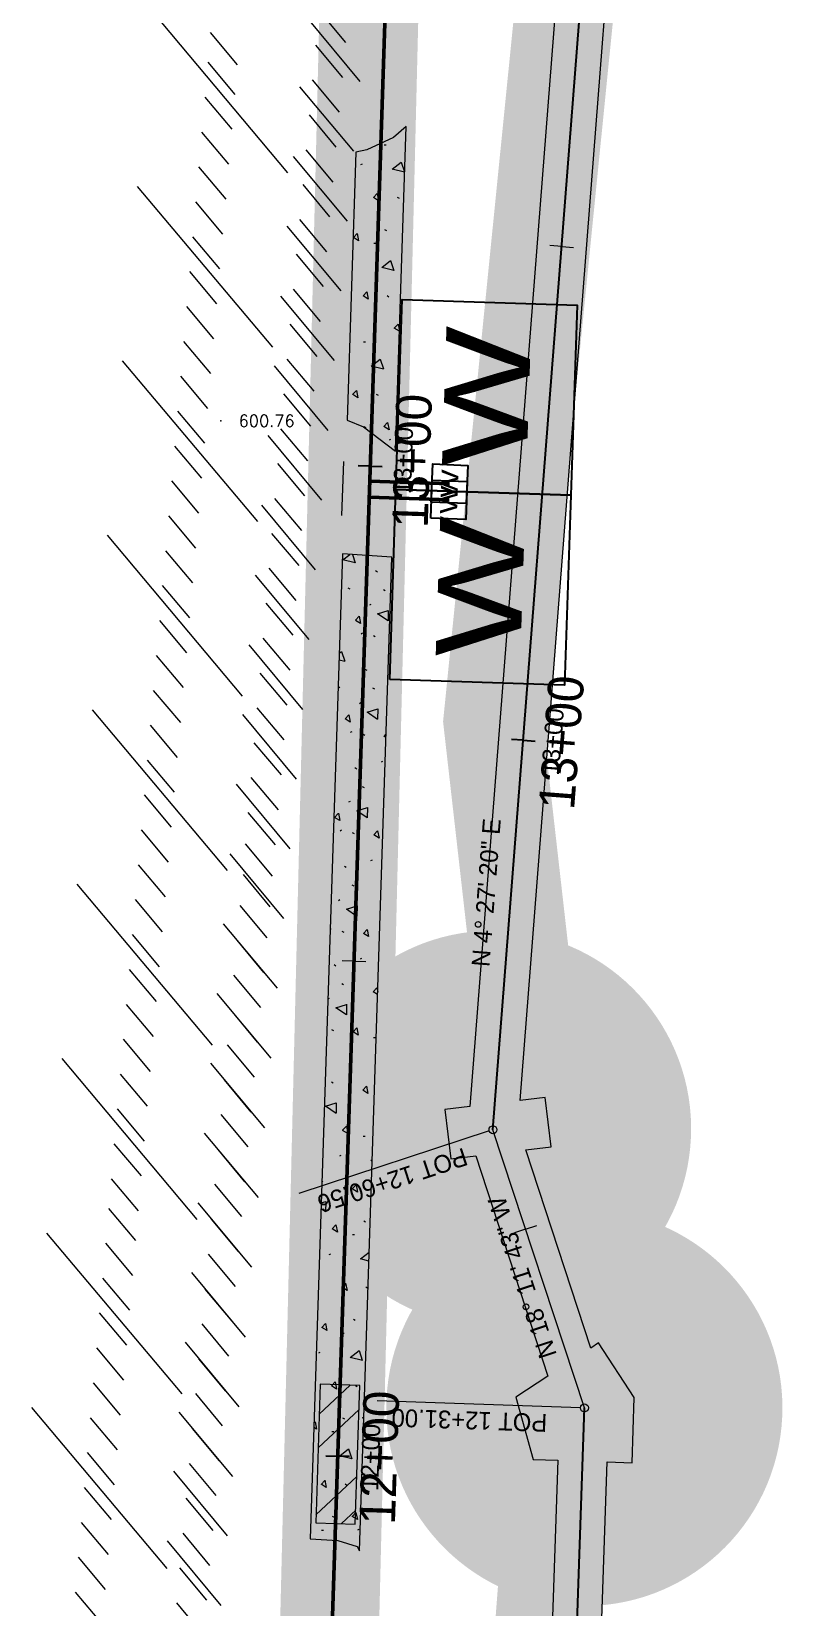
# Model space of a CAD drawing. Extents: x 2536931 to 2538613, y 7112513 to 7131087.
# Drawn here: x 2538240.3 to 2538316.2, y 7123783.5 to 7123942.6 of the extents above; entities that cross this region are included whole.
import ezdxf
from ezdxf.enums import TextEntityAlignment as Align

# ---------------------------------------------------------------- set-up
doc = ezdxf.new("R2010")
doc.units = 0
doc.header["$MEASUREMENT"] = 0
for name, color, linetype, lineweight in [('C-PIPE-CASING', 6, 'Continuous', 13), ('C-PVMT-CONC-REPAIR', 7, 'Continuous', 0), ('C-SSWR-MHOL', 6, 'Continuous', 30), ('C-SSWR-MHOL-200SCALE', 6, 'Continuous', 30), ('C-SSWR-MHOL-20SCALE', 6, 'Continuous', 30), ('C-SSWR-UGND', 1, 'Continuous', 30), ('C-SSWR-UGND-ABAN', 7, 'Continuous', 13), ('C-SSWR-UGND-ABAN-20-SCALE', 7, 'Continuous', 13), ('C-WATR-INST-100SCALE', 7, 'Continuous', 30), ('C-WATR-INST-20SCALE', 30, 'Continuous', 30), ('C-WATR-UGND', 4, 'Continuous', 53), ('C-WATR-UGND-ABANDON-100', 7, 'Continuous', 13), ('C-WATR-UGND-ABANDON-20', 7, 'Continuous', 13), ('CONCRETE REPAIR', 7, 'Continuous', 13), ('D_ALIGN_WL_20_SCALE', 7, 'Continuous', 30), ('D_ALIGN_WL_40_SCALE', 7, 'Continuous', 30), ('D_ALIGN_WL_POT_20_SCALE', 7, 'Continuous', 0), ('distance', 54, 'Continuous', 0), ('PT', 7, 'Continuous', 0), ('PTELEV', 5, 'Continuous', 0)]:
    doc.layers.add(name, color=color, linetype=linetype, lineweight=lineweight)
doc.styles.add('Outline', font='simplex.shx', dxfattribs={"height": 0.09})
doc.styles.add('PTXT', font='romans.shx')
doc.styles.add('Style-BRIDGE', font='BRIDGE.shx')

# ---------------------------------------------------------------- blocks, each defined once
blk = doc.blocks.new('WMP20SC new')
at = {"layer": 'C-WATR-INST-20SCALE', "lineweight": 30, "flags": 128}
blk.add_lwpolyline([(-1.92, 1.77), (1.92, 1.77), (1.92, -1.77), (-1.92, -1.77)], close=True, dxfattribs=at)
at = {"layer": 'C-WATR-INST-20SCALE', "color": 7, "linetype": 'Continuous', "lineweight": 30, "insert": (0, 0), "char_height": 1.71, "attachment_point": 5, "line_spacing_factor": 0.722892, "style": 'Outline'}
blk.add_mtext('\\FBRIDGE.shx;\\W1.315789x;W', dxfattribs=at)
blk = doc.blocks.new('WMP20SC new_1')
at = {"layer": 'C-WATR-INST-100SCALE', "flags": 128}
blk.add_lwpolyline([(-1.919, 1.767), (1.919, 1.767), (1.919, -1.767), (-1.919, -1.767)], close=True, dxfattribs=at)
at = {"layer": 'C-WATR-INST-100SCALE', "insert": (0, 0), "char_height": 1.71, "attachment_point": 5, "line_spacing_factor": 0.722892, "style": 'Outline'}
blk.add_mtext('\\FBRIDGE.shx;\\W1.315789x;W', dxfattribs=at)

msp = doc.modelspace()

# ---------------------------------------------------------------- hatches: boundary and pattern name
at = {"layer": 'C-PIPE-CASING', "lineweight": 13}
h = msp.add_hatch(dxfattribs=at)
h.set_pattern_fill('ANSI32', color=256, style=0)
h.set_pattern_definition([(223.118, (2538273.128, 7123846.0075), (5.5901, 15.09805), []), (223.118, (2538274.7685, 7123844.2556), (5.5901, 15.09805), [])])
h.paths.add_polyline_path([(2538273.49, 7123805.95), (2538269.49, 7123806.08), (2538269.03, 7123792.09), (2538273.03, 7123791.96)])
at = {"layer": 'C-PVMT-CONC-REPAIR'}
h = msp.add_hatch(dxfattribs=at)
h.set_pattern_fill('CONCR2', style=0)
h.set_pattern_definition([(151.96796, (2538278.3474, 7123711.307), (27.070698, -12.165227), [0.61556, -50.32164]), (50.62184, (2538277.804, 7123711.5964), (-9.6488826, -10.5982547), [0.55542, -137.06122]), (-75.05113, (2538278.1564, 7123712.0257), (7.772933, -33.3617363), [0.74356, -91.47257]), (169.97943, (2538280.7627, 7123714.3474), (72.970174, -14.123942), [1.2809, -82.14175]), (41.96345, (2538279.5013, 7123714.57025), (-57.424308, -52.5995306), [1.14847, -140.33049]), (-67.54976, (2538280.3553, 7123715.3382), (8.2419204, -22.3717386), [1.04932, -108.09095]), (149.53987, (2538275.2647, 7123709.101), (62.852304, -35.7121945), [1.28095, -92.3905]), (21.7338, (2538274.1606, 7123709.7504), (-28.008673, -9.8147687), [1.14074, -79.43303]), (-87.66875, (2538275.2202, 7123710.1728), (4.9590087, -99.3017229), [1.05053, -109.33255]), (31.18435, (2538276.3316, 7123714.833), (-18.8287777, -10.2065117), [0.1601, -99.15424]), (153.37908, (2538274.5081, 7123717.3993), (27.070698, -12.165227), [0.2189, -80.35486]), (153.37908, (2538283.077, 7123713.5672), (27.070698, -12.165227), [0.21868, -80.35509]), (153.37908, (2538280.4182, 7123711.6586), (27.070698, -12.165227), [0.2189, -80.35486]), (3.76776, (2538278.5551, 7123716.9844), (9.1798952, -0.391743), [0.20099, -101.4666]), (153.37908, (2538274.7938, 7123712.1208), (27.070698, -12.165227), [0.21868, -80.35509]), (153.37908, (2538279.365, 7123708.3262), (27.070698, -12.165227), [0.2188, -80.35496]), (151.96796, (2538281.6957, 7123708.271), (27.070698, -12.165227), [0.61567, -50.32153]), (50.62184, (2538281.1523, 7123708.5604), (-9.6488826, -10.5982547), [0.55564, -137.061]), (-75.05113, (2538281.5048, 7123708.9899), (7.772933, -33.3617363), [0.74376, -91.47237]), (151.96796, (2538277.0077, 7123717.1372), (27.070698, -12.165227), [0.61556, -50.32164]), (50.62184, (2538276.46436, 7123717.42654), (-9.6488826, -10.5982547), [0.55542, -137.06122]), (-75.05113, (2538276.8167, 7123717.8559), (7.772933, -33.3617363), [0.74356, -91.47257]), (31.18435, (2538282.4989, 7123710.2108), (-18.8287777, -10.2065117), [0.1601, -99.15424]), (31.18435, (2538282.2333, 7123717.238), (-18.8287777, -10.2065117), [0.16024, -99.1541])])
h.paths.add_polyline_path([(2538279.13, 7123703.75), (2538275.63, 7123597.13), (2538280.42, 7123590.82), (2538284.13, 7123703.58), (2538286.63, 7123703.5), (2538288.45, 7123711.04), (2538286.19, 7123712.11), (2538293.89, 7123728.36), (2538296.15, 7123727.29), (2538298.74, 7123732.75), (2538298.94, 7123738.78), (2538296.45, 7123738.86), (2538298.47, 7123798.24), (2538300.97, 7123798.15), (2538301.2, 7123804.73), (2538297.59, 7123810.24), (2538296.81, 7123809.73), (2538290.26, 7123829.75), (2538292.79, 7123830.06), (2538292.2, 7123835.02), (2538289.67, 7123834.72), (2538306.47, 7124050.41), (2538308.97, 7124050.22), (2538309.26, 7124055.43), (2538306.76, 7124055.51), (2538309.74, 7124142.46), (2538312.24, 7124142.38), (2538311.35, 7124148.93), (2538308.96, 7124148.18), (2538297.23, 7124185.47), (2538296.72, 7124170.43), (2538304.19, 7124146.68), (2538301.81, 7124145.93), (2538302.25, 7124142.72), (2538304.74, 7124142.63), (2538301.76, 7124055.69), (2538299.26, 7124055.77), (2538299, 7124051), (2538301.49, 7124050.8), (2538284.6, 7123834.11), (2538282.07, 7123833.81), (2538282.67, 7123828.84), (2538285.2, 7123829.15), (2538292.48, 7123806.9), (2538289.23, 7123804.77), (2538290.98, 7123798.49), (2538293.48, 7123798.41), (2538291.45, 7123739.03), (2538288.95, 7123739.12), (2538287.12, 7123731.57), (2538289.38, 7123730.5), (2538281.68, 7123714.25), (2538279.42, 7123715.32), (2538276.83, 7123709.86), (2538276.63, 7123703.83)])
at = {"layer": 'C-SSWR-MHOL'}
h = msp.add_hatch(color=256, dxfattribs=at)
edge = h.paths.add_edge_path()
edge.add_arc((2538286.93, 7123831.77), 4, 87.5172, 447.5172)
h = msp.add_hatch(color=256, dxfattribs=at)
edge = h.paths.add_edge_path()
edge.add_arc((2538296.16, 7123803.69), 4, 87.5172, 447.5172)
at = {"layer": 'C-SSWR-MHOL-200SCALE'}
h = msp.add_hatch(color=256, dxfattribs=at)
edge = h.paths.add_edge_path()
edge.add_arc((2538286.94, 7123831.87), 20, 87.5172, 447.5172)
h = msp.add_hatch(color=256, dxfattribs=at)
edge = h.paths.add_edge_path()
edge.add_arc((2538296.16, 7123803.69), 20, 87.5172, 447.5172)
at = {"layer": 'C-SSWR-MHOL-20SCALE'}
h = msp.add_hatch(color=256, dxfattribs=at)
edge = h.paths.add_edge_path()
edge.add_arc((2538286.93, 7123831.77), 2, 87.5172, 447.5172)
h = msp.add_hatch(color=256, dxfattribs=at)
edge = h.paths.add_edge_path()
edge.add_arc((2538296.16, 7123803.69), 2, 87.5172, 447.5172)
at = {"layer": 'CONCRETE REPAIR', "linetype": 'Continuous', "lineweight": 0}
h = msp.add_hatch(dxfattribs=at)
h.set_pattern_fill('CONCR2', color=256, style=0)
h.set_pattern_definition([(148.1541, (2538270.431, 7123966.2867), (17.223844, -11.875813), [0.61556, -91.2449]), (47.033, (2538269.9081, 7123966.6115), (-51.99226, -54.839797), [0.55305, -137.0636]), (-79.004, (2538270.285, 7123967.0162), (-1.0509, -9.94463), [0.7439, -30.6316]), (166.2205, (2538273.0319, 7123969.1699), (62.910704, -16.70378), [1.2809, -72.9022]), (38.0189, (2538271.78785, 7123969.475), (-10.188272, -8.979034), [1.1455, -113.9125]), (-71.358, (2538272.6903, 7123970.1805), (8.08647, -10.91022), [1.0448, -20.9648]), (145.414, (2538267.2163, 7123964.278), (8.08647, -10.91022), [1.281, -19.6402]), (17.493, (2538266.1618, 7123965.005), (-28.463016, -7.04785), [1.1313, -48.9746]), (-91.2575, (2538267.2407, 7123965.3451), (-1.371628, -100.411865), [1.0453, -109.3378]), (27.1125, (2538268.6399, 7123969.9319), (-29.513916, -16.992475), [0.1601, -54.7088]), (150.4423, (2538266.9806, 7123972.6073), (26.361216, -12.841407), [0.2189, -49.887]), (150.4423, (2538275.2929, 7123968.2464), (26.361216, -12.841407), [0.2187, -49.8872]), (150.4423, (2538272.5198, 7123966.508), (26.361216, -12.841407), [0.2189, -49.887]), (0.179, (2538270.9937, 7123971.9399), (9.137372, -0.965593), [0.201, -92.2241]), (150.4423, (2538266.9354, 7123967.3213), (26.361216, -12.841407), [0.2187, -49.8872]), (150.4423, (2538271.26, 7123963.248), (26.361216, -12.841407), [0.2188, -49.8871]), (148.1541, (2538273.5827, 7123963.0471), (17.223844, -11.875813), [0.61567, -91.24476]), (47.033, (2538273.05975, 7123963.3719), (-51.99226, -54.839797), [0.55327, -137.06337]), (-79.004, (2538273.4368, 7123963.7768), (-1.0509, -9.94463), [0.7441, -30.6314]), (148.1541, (2538269.4589, 7123972.1893), (17.223844, -11.875813), [0.61556, -91.2449]), (47.033, (2538268.936, 7123972.5141), (-51.99226, -54.839797), [0.55305, -137.0636]), (-79.004, (2538269.313, 7123972.9188), (-1.0509, -9.94463), [0.7439, -30.6316]), (27.1125, (2538274.5058, 7123964.9328), (-29.513916, -16.992475), [0.1601, -54.7088]), (28.1918, (2538274.6805, 7123971.9628), (-29.513916, -16.992475), [0.16024, -88.7393])])
h.paths.add_polyline_path([(2538273.85, 7123902.72), (2538277.09, 7123900.27), (2538278.16, 7123933.04), (2538276.89, 7123931.96), (2538274.19, 7123930.69), (2538273.08, 7123930.48), (2538272.19, 7123903.4)])
h = msp.add_hatch(dxfattribs=at)
h.set_pattern_fill('CONCR2', color=256, style=0)
h.set_pattern_definition([(148.1541, (2538252.8464, 7123807.5006), (17.223844, -11.875813), [0.61556, -91.24487]), (47.03305, (2538252.3235, 7123807.82544), (-51.99226, -54.839797), [0.55305, -137.0636]), (-79.004, (2538252.7005, 7123808.23), (-1.0509, -9.94463), [0.74394, -30.6316]), (166.2205, (2538255.4473, 7123810.3838), (62.910704, -16.70378), [1.2809, -72.9022]), (38.0189, (2538254.2033, 7123810.6889), (-10.188272, -8.979034), [1.1455, -113.9125]), (-71.358, (2538255.1057, 7123811.3944), (8.08647, -10.91022), [1.0448, -20.9648]), (145.414, (2538249.6318, 7123805.492), (8.08647, -10.91022), [1.28095, -19.6402]), (17.493, (2538248.5772, 7123806.219), (-28.463016, -7.047848), [1.13126, -48.9746]), (-91.2575, (2538249.6561, 7123806.559), (-1.371628, -100.411865), [1.04527, -109.3378]), (27.1125, (2538251.0553, 7123811.1458), (-29.513916, -16.992475), [0.1601, -54.7088]), (150.4423, (2538249.396, 7123813.8212), (26.361216, -12.841407), [0.2189, -49.88696]), (150.4423, (2538257.7083, 7123809.4603), (26.361216, -12.841407), [0.2187, -49.8872]), (150.4423, (2538254.9352, 7123807.7219), (26.361216, -12.841407), [0.2189, -49.88696]), (0.179, (2538253.4091, 7123813.1538), (9.137372, -0.965593), [0.201, -92.2241]), (150.4423, (2538249.3508, 7123808.5352), (26.361216, -12.841407), [0.2187, -49.8872]), (150.4423, (2538253.6754, 7123804.462), (26.361216, -12.841407), [0.2188, -49.88707]), (148.1541, (2538255.9982, 7123804.261), (17.223844, -11.875813), [0.61567, -91.24476]), (47.03305, (2538255.4752, 7123804.58584), (-51.99226, -54.839797), [0.55327, -137.06337]), (-79.004, (2538255.8523, 7123804.9907), (-1.0509, -9.94463), [0.74414, -30.6314]), (148.1541, (2538251.8743, 7123813.4032), (17.223844, -11.875813), [0.61556, -91.24487]), (47.03305, (2538251.35144, 7123813.728), (-51.99226, -54.839797), [0.55305, -137.0636]), (-79.004, (2538251.7284, 7123814.1327), (-1.0509, -9.94463), [0.74394, -30.6316]), (27.1125, (2538256.9212, 7123806.1467), (-29.513916, -16.992475), [0.1601, -54.7088]), (28.1918, (2538257.096, 7123813.1767), (-29.513916, -16.992475), [0.16024, -88.7393])])
h.paths.add_polyline_path([(2538273.44, 7123789.25), (2538273.44, 7123789.26), (2538276.73, 7123889.56), (2538271.74, 7123889.91), (2538268.47, 7123790.47), (2538271.25, 7123790.3), (2538273.2, 7123789.71)])

# ---------------------------------------------------------------- linework, layer by layer
at = {"layer": 'C-PIPE-CASING', "lineweight": 13, "flags": 128}
msp.add_lwpolyline([(2538273.49, 7123805.95), (2538269.49, 7123806.08), (2538269.03, 7123792.09), (2538273.03, 7123791.96)], close=True, dxfattribs=at)
at = {"layer": 'C-PVMT-CONC-REPAIR', "color": 7, "lineweight": 13, "flags": 128}
for points in [[(2538301.49, 7124050.8), (2538284.6, 7123834.11), (2538282.07, 7123833.81), (2538282.67, 7123828.84), (2538285.2, 7123829.15), (2538292.48, 7123806.9), (2538289.23, 7123804.77), (2538290.98, 7123798.49), (2538293.48, 7123798.41), (2538291.45, 7123739.03)], [(2538296.45, 7123738.86), (2538298.47, 7123798.24), (2538300.97, 7123798.15), (2538301.2, 7123804.73), (2538297.59, 7123810.24), (2538296.81, 7123809.73), (2538290.26, 7123829.75), (2538292.79, 7123830.06), (2538292.2, 7123835.02), (2538289.67, 7123834.72), (2538306.47, 7124050.41)]]:
    msp.add_lwpolyline(points, dxfattribs=at)
at = {"layer": 'C-SSWR-UGND'}
msp.add_line((2538286.93, 7123831.77), (2538304.17, 7124053.1), dxfattribs=at)
at = {"layer": 'C-SSWR-UGND', "lineweight": 13}
msp.add_line((2538296.16, 7123803.69), (2538286.93, 7123831.77), dxfattribs=at)
at = {"layer": 'C-SSWR-UGND', "flags": 128}
msp.add_lwpolyline([(2538293.77, 7123733.73), (2538296.16, 7123803.69)], dxfattribs=at)
at = {"layer": 'C-SSWR-UGND', "extrusion": (0, 0, -1)}
msp.add_solid([(-2538293.38, 7123941), (-2538295.02, 7123935.67), (-2538297.48, 7123940.68)], dxfattribs=at)
at = {"layer": 'C-SSWR-UGND-ABAN', "linetype": 'Continuous'}
for p, q in [((2538268.05, 7123944.11), (2538273.48, 7123937.59)), ((2538267.41, 7123937.07), (2538272.84, 7123930.55)), ((2538266.77, 7123930.03), (2538272.2, 7123923.51)), ((2538266.13, 7123922.98), (2538271.56, 7123916.46)), ((2538265.48, 7123915.94), (2538270.91, 7123909.42)), ((2538264.84, 7123908.9), (2538270.27, 7123902.38)), ((2538264.2, 7123901.86), (2538269.63, 7123895.34)), ((2538263.56, 7123894.82), (2538268.99, 7123888.3)), ((2538262.92, 7123887.77), (2538268.35, 7123881.25)), ((2538262.27, 7123880.73), (2538267.7, 7123874.21)), ((2538261.63, 7123873.69), (2538267.06, 7123867.17)), ((2538260.99, 7123866.65), (2538266.42, 7123860.13)), ((2538260.35, 7123859.61), (2538265.78, 7123853.09)), ((2538259.7, 7123852.57), (2538265.13, 7123846.05)), ((2538259.06, 7123845.52), (2538264.49, 7123839)), ((2538258.42, 7123838.48), (2538263.85, 7123831.96)), ((2538257.78, 7123831.44), (2538263.21, 7123824.92)), ((2538257.13, 7123824.4), (2538262.56, 7123817.88)), ((2538256.49, 7123817.36), (2538261.92, 7123810.84)), ((2538255.85, 7123810.31), (2538261.28, 7123803.79)), ((2538255.21, 7123803.27), (2538260.64, 7123796.75)), ((2538254.66, 7123797.3), (2538260.09, 7123790.78)), ((2538254.02, 7123790.25), (2538259.45, 7123783.73))]:
    msp.add_line(p, q, dxfattribs=at)
at = {"layer": 'C-SSWR-UGND-ABAN-20-SCALE'}
for p, q in [((2538269.32, 7123944.79), (2538272.04, 7123941.53)), ((2538269, 7123941.27), (2538271.72, 7123938.01)), ((2538268.68, 7123937.75), (2538271.4, 7123934.49)), ((2538268.36, 7123934.23), (2538271.07, 7123930.97)), ((2538268.04, 7123930.71), (2538270.75, 7123927.45)), ((2538267.72, 7123927.19), (2538270.43, 7123923.93)), ((2538267.4, 7123923.67), (2538270.11, 7123920.41)), ((2538267.07, 7123920.15), (2538269.79, 7123916.89)), ((2538266.75, 7123916.62), (2538269.47, 7123913.36)), ((2538266.43, 7123913.1), (2538269.15, 7123909.84)), ((2538266.11, 7123909.58), (2538268.83, 7123906.32)), ((2538265.79, 7123906.06), (2538268.51, 7123902.8)), ((2538265.47, 7123902.54), (2538268.21, 7123899.3)), ((2538265.17, 7123899.02), (2538267.91, 7123895.78)), ((2538264.88, 7123895.5), (2538267.61, 7123892.26)), ((2538264.58, 7123891.98), (2538267.31, 7123888.73)), ((2538264.28, 7123888.45), (2538267.02, 7123885.21)), ((2538263.98, 7123884.93), (2538266.72, 7123881.69)), ((2538263.68, 7123881.41), (2538266.42, 7123878.16)), ((2538263.39, 7123877.88), (2538266.12, 7123874.64)), ((2538263.09, 7123874.36), (2538265.82, 7123871.12)), ((2538262.79, 7123870.84), (2538265.53, 7123867.6)), ((2538262.49, 7123867.32), (2538265.23, 7123864.07)), ((2538262.19, 7123863.79), (2538264.93, 7123860.55)), ((2538261.9, 7123860.62), (2538264.64, 7123857.38)), ((2538261.69, 7123857.55), (2538264.41, 7123854.29)), ((2538261.38, 7123854.42), (2538264.1, 7123851.16)), ((2538261.06, 7123850.9), (2538263.77, 7123847.64)), ((2538260.74, 7123847.38), (2538263.45, 7123844.12)), ((2538260.42, 7123843.86), (2538263.13, 7123840.6)), ((2538260.1, 7123840.34), (2538262.81, 7123837.08)), ((2538259.78, 7123836.82), (2538262.49, 7123833.56)), ((2538259.45, 7123833.3), (2538262.17, 7123830.04)), ((2538259.13, 7123829.78), (2538261.85, 7123826.52)), ((2538258.81, 7123826.26), (2538261.53, 7123823)), ((2538258.49, 7123822.74), (2538261.21, 7123819.48)), ((2538258.17, 7123819.21), (2538260.88, 7123815.95)), ((2538257.85, 7123815.69), (2538260.56, 7123812.43)), ((2538257.53, 7123812.17), (2538260.24, 7123808.91)), ((2538257.21, 7123808.65), (2538259.92, 7123805.39)), ((2538256.88, 7123805.13), (2538259.6, 7123801.87)), ((2538256.56, 7123801.61), (2538259.28, 7123798.35)), ((2538256.24, 7123798.09), (2538258.96, 7123794.83)), ((2538255.92, 7123794.57), (2538258.64, 7123791.31)), ((2538255.6, 7123791.05), (2538258.32, 7123787.79)), ((2538255.28, 7123787.53), (2538257.99, 7123784.27)), ((2538254.96, 7123784.01), (2538257.67, 7123780.75))]:
    msp.add_line(p, q, dxfattribs=at)
at = {"layer": 'C-WATR-UGND'}
for p, q in [((2538264.85, 7123603.92), (2538288.71, 7124329.98)), ((2538274.49, 7123897.25), (2538282.55, 7123896.99)), ((2538274.43, 7123895.62), (2538282.49, 7123895.36))]:
    msp.add_line(p, q, dxfattribs=at)
at = {"layer": 'C-WATR-UGND-ABANDON-100'}
for p, q in [((2538252.54, 7123944.62), (2538266.19, 7123928.38)), ((2538251.01, 7123927.01), (2538264.66, 7123910.77)), ((2538249.49, 7123909.4), (2538263.14, 7123893.16)), ((2538271.66, 7123893.78), (2538271.87, 7123899.25)), ((2538247.96, 7123891.79), (2538261.61, 7123875.55)), ((2538246.44, 7123874.17), (2538260.09, 7123857.94)), ((2538244.91, 7123856.56), (2538258.56, 7123840.32)), ((2538243.38, 7123838.95), (2538257.03, 7123822.71)), ((2538241.86, 7123821.34), (2538255.51, 7123805.1)), ((2538240.33, 7123803.73), (2538253.98, 7123787.49))]:
    msp.add_line(p, q, dxfattribs=at)
at = {"layer": 'C-WATR-UGND-ABANDON-20', "linetype": 'Continuous'}
for p, q in [((2538258.38, 7123942.53), (2538261.11, 7123939.28)), ((2538258.12, 7123939.54), (2538260.85, 7123936.29)), ((2538257.82, 7123936.01), (2538260.55, 7123932.77)), ((2538257.51, 7123932.49), (2538260.24, 7123929.24)), ((2538257.21, 7123928.97), (2538259.94, 7123925.72)), ((2538256.9, 7123925.45), (2538259.63, 7123922.2)), ((2538256.6, 7123921.92), (2538259.33, 7123918.68)), ((2538256.29, 7123918.4), (2538259.02, 7123915.15)), ((2538255.99, 7123914.88), (2538258.72, 7123911.63)), ((2538255.68, 7123911.36), (2538258.41, 7123908.11)), ((2538255.38, 7123907.84), (2538258.11, 7123904.59)), ((2538255.07, 7123904.31), (2538257.8, 7123901.07)), ((2538254.77, 7123900.79), (2538257.5, 7123897.54)), ((2538254.46, 7123897.27), (2538257.19, 7123894.02)), ((2538254.15, 7123893.75), (2538256.88, 7123890.5)), ((2538253.85, 7123890.22), (2538256.58, 7123886.98)), ((2538253.54, 7123886.7), (2538256.27, 7123883.45)), ((2538253.24, 7123883.18), (2538255.97, 7123879.93)), ((2538252.93, 7123879.66), (2538255.66, 7123876.41)), ((2538252.63, 7123876.13), (2538255.36, 7123872.89)), ((2538252.32, 7123872.61), (2538255.05, 7123869.36)), ((2538252.02, 7123869.09), (2538254.75, 7123865.84)), ((2538251.71, 7123865.57), (2538254.44, 7123862.32)), ((2538251.41, 7123862.05), (2538254.14, 7123858.8)), ((2538251.1, 7123858.52), (2538253.83, 7123855.28)), ((2538250.8, 7123855), (2538253.53, 7123851.75)), ((2538250.49, 7123851.48), (2538253.22, 7123848.23)), ((2538250.19, 7123847.96), (2538252.92, 7123844.71)), ((2538249.88, 7123844.43), (2538252.61, 7123841.19)), ((2538249.58, 7123840.91), (2538252.31, 7123837.66)), ((2538249.27, 7123837.39), (2538252, 7123834.14)), ((2538248.97, 7123833.87), (2538251.7, 7123830.62)), ((2538248.66, 7123830.34), (2538251.39, 7123827.1)), ((2538248.36, 7123826.82), (2538251.09, 7123823.57)), ((2538248.1, 7123823.83), (2538250.83, 7123820.58)), ((2538247.79, 7123820.31), (2538250.52, 7123817.06)), ((2538247.49, 7123816.79), (2538250.22, 7123813.54)), ((2538247.18, 7123813.27), (2538249.91, 7123810.02)), ((2538246.88, 7123809.74), (2538249.61, 7123806.5)), ((2538246.57, 7123806.22), (2538249.3, 7123802.97)), ((2538246.27, 7123802.7), (2538248.99, 7123799.45)), ((2538245.96, 7123799.18), (2538248.69, 7123795.93)), ((2538245.65, 7123795.65), (2538248.38, 7123792.41)), ((2538245.35, 7123792.13), (2538248.08, 7123788.88)), ((2538245.04, 7123788.61), (2538247.77, 7123785.36)), ((2538244.74, 7123785.09), (2538247.47, 7123781.84))]:
    msp.add_line(p, q, dxfattribs=at)
at = {"layer": 'CONCRETE REPAIR', "linetype": 'Continuous', "flags": 128}
for points in [[(2538277.09, 7123900.27), (2538278.16, 7123933.04), (2538276.89, 7123931.96), (2538274.19, 7123930.69), (2538273.08, 7123930.48), (2538272.19, 7123903.4), (2538273.85, 7123902.72)], [(2538273.44, 7123789.26), (2538276.73, 7123889.56), (2538271.74, 7123889.91), (2538268.47, 7123790.47), (2538271.25, 7123790.3), (2538273.2, 7123789.71), (2538273.44, 7123789.25)]]:
    msp.add_lwpolyline(points, close=True, dxfattribs=at)
at = {"layer": 'D_ALIGN_WL_20_SCALE', "color": 2, "lineweight": 13}
for p, q in [((2538293.88, 7123920.94), (2538292.68, 7123921.03)), ((2538293.88, 7123920.94), (2538295.07, 7123920.85)), ((2538289.99, 7123871.09), (2538288.8, 7123871.18)), ((2538289.99, 7123871.09), (2538291.19, 7123871)), ((2538290.23, 7123821.74), (2538289.09, 7123821.36)), ((2538290.23, 7123821.74), (2538291.37, 7123822.11))]:
    msp.add_line(p, q, dxfattribs=at)
at = {"layer": 'D_ALIGN_WL_20_SCALE', "color": 32, "linetype": 'Continuous', "lineweight": 13}
for p, q in [((2538274.53, 7123898.76), (2538273.33, 7123898.8)), ((2538274.53, 7123898.76), (2538275.73, 7123898.72)), ((2538272.89, 7123848.78), (2538271.69, 7123848.82)), ((2538272.89, 7123848.78), (2538274.09, 7123848.74)), ((2538270.05, 7123798.85), (2538271.25, 7123798.81)), ((2538272.45, 7123798.77), (2538271.25, 7123798.81))]:
    msp.add_line(p, q, dxfattribs=at)
at = {"layer": 'D_ALIGN_WL_40_SCALE', "color": 32, "linetype": 'Continuous'}
for p, q in [((2538274.53, 7123898.76), (2538273.33, 7123898.8)), ((2538274.53, 7123898.76), (2538275.73, 7123898.72)), ((2538270.05, 7123798.85), (2538271.25, 7123798.81)), ((2538272.45, 7123798.77), (2538271.25, 7123798.81))]:
    msp.add_line(p, q, dxfattribs=at)
at = {"layer": 'D_ALIGN_WL_40_SCALE', "color": 2}
for q in [(2538288.8, 7123871.18), (2538291.19, 7123871)]:
    msp.add_line((2538289.99, 7123871.09), q, dxfattribs=at)
at = {"layer": 'D_ALIGN_WL_POT_20_SCALE', "color": 2, "lineweight": 13}
for p, q in [((2538286.55, 7123831.65), (2538267.34, 7123825.33)), ((2538295.76, 7123803.7), (2538275.24, 7123804.4))]:
    msp.add_line(p, q, dxfattribs=at)
for centre in [(2538286.93, 7123831.77), (2538296.16, 7123803.69)]:
    msp.add_circle(centre, 0.4, dxfattribs=at)
at = {"layer": 'distance', "color": 7, "linetype": 'Continuous', "lineweight": 0, "const_width": 10}
for points in [[(2538265.56, 7123582.06), (2538275.12, 7123973.9), (2538286.75, 7124356.22)], [(2538277.28, 7123587.81), (2538294.22, 7123808.77), (2538286.92, 7123873), (2538303.71, 7124040.16), (2538308.18, 7124156.11), (2538295.09, 7124179.59)]]:
    msp.add_lwpolyline(points, dxfattribs=at)
at = {"layer": 'PT'}
msp.add_point((2538259.45, 7123903.33, 600.76), dxfattribs=at)

# ---------------------------------------------------------------- block references
at = {"layer": 'C-WATR-INST-100SCALE', "xscale": 5, "yscale": 5, "zscale": 5, "rotation": 88.11782460820386}
for p in [(2538286.28, 7123905.71), (2538285.65, 7123886.54)]:
    msp.add_blockref('WMP20SC new_1', p, dxfattribs=at)
at = {"layer": 'C-WATR-INST-20SCALE', "lineweight": 30, "rotation": 87.62539200708026}
for p in [(2538282.55, 7123896.99), (2538282.49, 7123895.36)]:
    msp.add_blockref('WMP20SC new', p, dxfattribs=at)

# ---------------------------------------------------------------- texts
at = {"layer": 'D_ALIGN_WL_20_SCALE', "color": 32, "linetype": 'Continuous', "lineweight": 13, "style": 'Style-BRIDGE'}
for s, p in [('13+00', (2538276.96, 7123899.36)), ('12+00', (2538273.65, 7123798.73))]:
    msp.add_text(s, height=1.8, rotation=88.1178, dxfattribs=at).set_placement(p, align=Align.TOP_CENTER)
at = {"layer": 'D_ALIGN_WL_20_SCALE', "color": 2, "lineweight": 13, "style": 'Style-BRIDGE'}
for s, rotation, p in [('13+00', 85.5444, (2538292.05, 7123871.01)), ('N 4%%d 27\' 20" E', 85.5444, (2538285.35, 7123855.78)), ('N 18%%d 11\' 43" W', 108.1954, (2538289.03, 7123816.57))]:
    msp.add_text(s, height=1.8, rotation=rotation, dxfattribs=at).set_placement(p, align=Align.TOP_CENTER)
at = {"layer": 'D_ALIGN_WL_40_SCALE', "color": 32, "linetype": 'Continuous', "style": 'Style-BRIDGE'}
for s, p in [('13+00', (2538276.96, 7123899.36)), ('12+00', (2538273.65, 7123798.73))]:
    msp.add_text(s, height=3.6, rotation=88.1178, dxfattribs=at).set_placement(p, align=Align.TOP_CENTER)
at = {"layer": 'D_ALIGN_WL_40_SCALE', "color": 2, "style": 'Style-BRIDGE'}
msp.add_text('13+00', height=3.6, rotation=85.5444, dxfattribs=at).set_placement((2538292.05, 7123871.01), align=Align.TOP_CENTER)
at = {"layer": 'D_ALIGN_WL_POT_20_SCALE', "color": 2, "lineweight": 13, "style": 'Style-BRIDGE'}
for s, rotation, p in [('POT 12+60.56', 198.1954, (2538277.07, 7123825.81)), ('POT 12+31.00', 178.0422, (2538284.52, 7123801.53))]:
    msp.add_text(s, height=1.8, rotation=rotation, dxfattribs=at).set_placement(p, align=Align.TOP_CENTER)
at = {"layer": 'PTELEV', "style": 'PTXT'}
msp.add_text('600.76', height=1.2, dxfattribs=at).set_placement((2538261.25, 7123902.73, 600.76))

doc.saveas('drawing.dxf')
